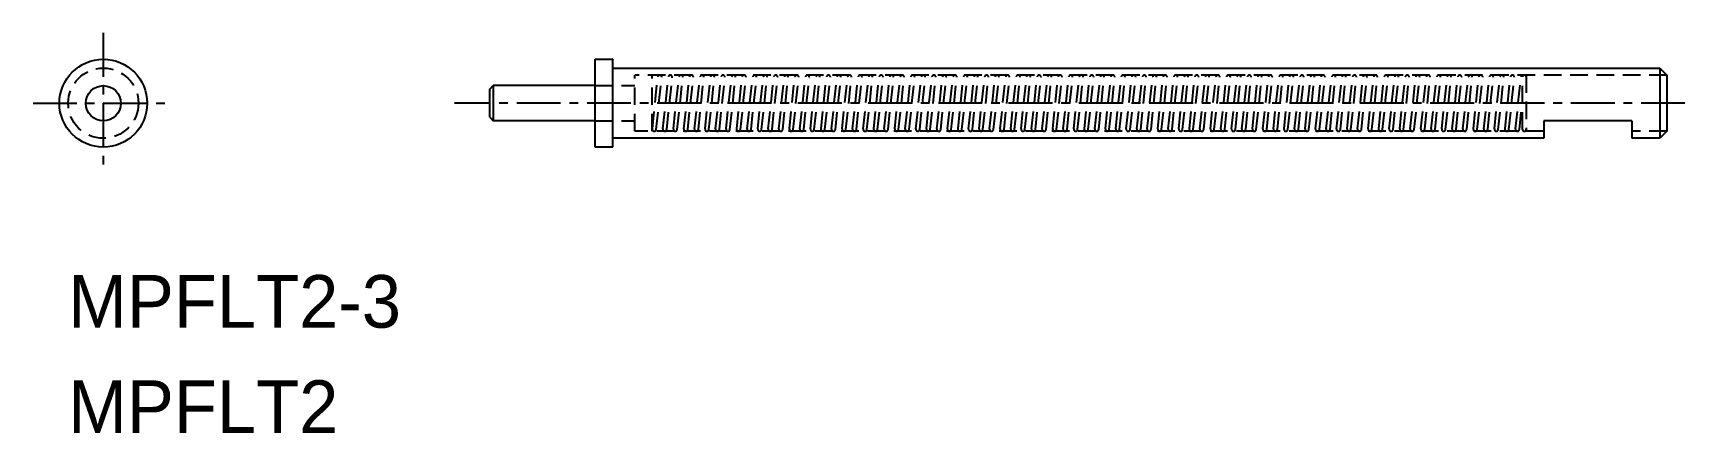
# Model space of a CAD drawing. Extents: x -6542.2 to -6495.2, y -149.3 to -137.9.
import ezdxf

# ---------------------------------------------------------------- set-up
doc = ezdxf.new("R2010")
doc.units = 0
doc.linetypes.add('CENTER', pattern=[2, 1.25, -0.25, 0.25, -0.25])
doc.linetypes.add('DASHED', pattern=[0.75, 0.5, -0.25])
doc.layers.get('0').update_dxf_attribs({"linetype": 'CONTINUOUS'})
doc.layers.add('CENTER', color=1, linetype='CENTER')

msp = doc.modelspace()

# ---------------------------------------------------------------- linework, layer by layer
at = {"color": 7, "linetype": 'CONTINUOUS'}
for p, q in [((-6526.246, -138.673), (-6525.746, -138.673)), ((-6526.246, -141.173), (-6526.246, -138.673)), ((-6525.746, -141.173), (-6525.746, -138.673)), ((-6525.746, -138.923), (-6495.946, -138.923)), ((-6495.946, -138.923), (-6495.746, -139.123)), ((-6495.946, -138.923), (-6495.946, -140.923)), ((-6495.746, -139.123), (-6495.746, -140.723)), ((-6529.246, -139.523), (-6529.146, -139.423)), ((-6529.246, -140.323), (-6529.246, -139.523)), ((-6526.246, -139.423), (-6529.146, -139.423)), ((-6529.146, -139.423), (-6529.146, -140.423)), ((-6529.246, -140.323), (-6529.146, -140.423)), ((-6526.246, -140.423), (-6529.146, -140.423)), ((-6499.246, -140.423), (-6499.246, -140.923)), ((-6496.746, -140.423), (-6499.246, -140.423)), ((-6496.746, -140.423), (-6496.746, -140.923)), ((-6499.246, -140.923), (-6525.746, -140.923)), ((-6495.946, -140.923), (-6496.746, -140.923)), ((-6495.746, -140.723), (-6495.946, -140.923)), ((-6525.746, -141.173), (-6526.246, -141.173))]:
    msp.add_line(p, q, dxfattribs=at)
at = {"color": 3, "linetype": 'DASHED'}
for p, q in [((-6525.121, -140.723), (-6525.121, -139.123)), ((-6495.746, -139.123), (-6525.121, -139.123)), ((-6524.621, -140.723), (-6524.621, -139.123)), ((-6522.819, -140.653), (-6522.661, -139.163)), ((-6522.219, -140.653), (-6522.062, -139.167)), ((-6521.919, -140.653), (-6521.762, -139.168)), ((-6521.619, -140.653), (-6521.462, -139.168)), ((-6521.319, -140.653), (-6521.161, -139.163)), ((-6521.019, -140.653), (-6520.862, -139.167)), ((-6520.719, -140.653), (-6520.562, -139.168)), ((-6499.746, -139.123), (-6499.746, -140.723)), ((-6526.246, -139.423), (-6525.121, -139.423)), ((-6524.619, -140.653), (-6524.462, -139.17)), ((-6524.51, -140.673), (-6524.351, -139.175)), ((-6524.319, -140.653), (-6524.162, -139.17)), ((-6524.21, -140.673), (-6524.054, -139.197)), ((-6524.019, -140.653), (-6523.863, -139.173)), ((-6523.91, -140.673), (-6523.751, -139.178)), ((-6523.719, -140.653), (-6523.563, -139.172)), ((-6523.61, -140.673), (-6523.451, -139.178)), ((-6523.419, -140.653), (-6523.262, -139.17)), ((-6523.31, -140.673), (-6523.151, -139.179)), ((-6523.119, -140.653), (-6522.963, -139.176)), ((-6523.01, -140.673), (-6522.851, -139.18)), ((-6522.71, -140.673), (-6522.552, -139.181)), ((-6522.519, -140.653), (-6522.362, -139.17)), ((-6522.41, -140.673), (-6522.251, -139.178)), ((-6522.11, -140.673), (-6521.951, -139.178)), ((-6521.81, -140.673), (-6521.651, -139.178)), ((-6521.51, -140.673), (-6521.351, -139.178)), ((-6521.21, -140.673), (-6521.052, -139.181)), ((-6520.91, -140.673), (-6520.751, -139.178)), ((-6520.61, -140.673), (-6520.451, -139.178)), ((-6520.419, -140.653), (-6520.262, -139.17)), ((-6520.31, -140.673), (-6520.151, -139.178)), ((-6520.119, -140.653), (-6519.962, -139.17)), ((-6520.01, -140.673), (-6519.851, -139.178)), ((-6519.819, -140.653), (-6519.662, -139.17)), ((-6519.71, -140.673), (-6519.551, -139.178)), ((-6519.519, -140.653), (-6519.362, -139.17)), ((-6519.41, -140.673), (-6519.251, -139.178)), ((-6519.219, -140.653), (-6519.062, -139.17)), ((-6519.11, -140.673), (-6518.951, -139.178)), ((-6518.919, -140.653), (-6518.762, -139.17)), ((-6518.81, -140.673), (-6518.651, -139.178)), ((-6518.619, -140.653), (-6518.462, -139.17)), ((-6518.51, -140.673), (-6518.351, -139.178)), ((-6518.319, -140.653), (-6518.162, -139.17)), ((-6518.21, -140.673), (-6518.051, -139.178)), ((-6518.019, -140.653), (-6517.862, -139.17)), ((-6517.91, -140.673), (-6517.751, -139.178)), ((-6517.719, -140.653), (-6517.562, -139.17)), ((-6517.61, -140.673), (-6517.451, -139.178)), ((-6517.419, -140.653), (-6517.262, -139.17)), ((-6517.31, -140.673), (-6517.151, -139.178)), ((-6517.119, -140.653), (-6516.962, -139.17)), ((-6517.01, -140.673), (-6516.851, -139.178)), ((-6516.819, -140.653), (-6516.662, -139.17)), ((-6516.71, -140.673), (-6516.551, -139.178)), ((-6516.519, -140.653), (-6516.362, -139.17)), ((-6516.41, -140.673), (-6516.251, -139.178)), ((-6516.219, -140.653), (-6516.062, -139.17)), ((-6516.11, -140.673), (-6515.951, -139.178)), ((-6515.919, -140.653), (-6515.762, -139.17)), ((-6515.81, -140.673), (-6515.651, -139.178)), ((-6515.619, -140.653), (-6515.462, -139.17)), ((-6515.51, -140.673), (-6515.351, -139.178)), ((-6515.319, -140.653), (-6515.162, -139.17)), ((-6515.21, -140.673), (-6515.051, -139.178)), ((-6515.019, -140.653), (-6514.862, -139.17)), ((-6514.91, -140.673), (-6514.751, -139.178)), ((-6514.719, -140.653), (-6514.562, -139.17)), ((-6514.61, -140.673), (-6514.451, -139.178)), ((-6514.419, -140.653), (-6514.262, -139.17)), ((-6514.31, -140.673), (-6514.151, -139.178)), ((-6514.124, -140.653), (-6513.968, -139.173)), ((-6514.015, -140.673), (-6513.857, -139.178)), ((-6513.824, -140.653), (-6513.668, -139.17)), ((-6513.715, -140.673), (-6513.557, -139.178)), ((-6513.524, -140.653), (-6513.368, -139.17)), ((-6513.415, -140.673), (-6513.257, -139.178)), ((-6513.224, -140.653), (-6513.068, -139.17)), ((-6513.115, -140.673), (-6512.957, -139.178)), ((-6512.924, -140.653), (-6512.768, -139.17)), ((-6512.815, -140.673), (-6512.657, -139.178)), ((-6512.624, -140.653), (-6512.468, -139.17)), ((-6512.515, -140.673), (-6512.357, -139.178)), ((-6512.324, -140.653), (-6512.168, -139.17)), ((-6512.215, -140.673), (-6512.057, -139.178)), ((-6512.024, -140.653), (-6511.868, -139.17)), ((-6511.915, -140.673), (-6511.757, -139.178)), ((-6511.724, -140.653), (-6511.568, -139.17)), ((-6511.615, -140.673), (-6511.457, -139.178)), ((-6511.43, -140.653), (-6511.274, -139.173)), ((-6511.32, -140.673), (-6511.162, -139.178)), ((-6511.13, -140.653), (-6510.974, -139.173)), ((-6511.02, -140.673), (-6510.862, -139.178)), ((-6510.83, -140.653), (-6510.673, -139.17)), ((-6510.72, -140.673), (-6510.562, -139.178)), ((-6510.535, -140.653), (-6510.379, -139.173)), ((-6510.426, -140.673), (-6510.268, -139.178)), ((-6510.235, -140.653), (-6510.079, -139.17)), ((-6510.126, -140.673), (-6509.968, -139.178)), ((-6509.935, -140.653), (-6509.779, -139.17)), ((-6509.826, -140.673), (-6509.668, -139.178)), ((-6509.635, -140.653), (-6509.479, -139.17)), ((-6509.526, -140.673), (-6509.368, -139.178)), ((-6509.335, -140.653), (-6509.179, -139.17)), ((-6509.226, -140.673), (-6509.068, -139.178)), ((-6509.035, -140.653), (-6508.879, -139.17)), ((-6508.926, -140.673), (-6508.768, -139.178)), ((-6508.735, -140.653), (-6508.579, -139.17)), ((-6508.626, -140.673), (-6508.468, -139.178)), ((-6508.435, -140.653), (-6508.279, -139.17)), ((-6508.326, -140.673), (-6508.168, -139.178)), ((-6508.135, -140.653), (-6507.979, -139.17)), ((-6508.026, -140.673), (-6507.868, -139.178)), ((-6507.841, -140.653), (-6507.685, -139.173)), ((-6507.731, -140.673), (-6507.573, -139.178)), ((-6507.541, -140.653), (-6507.385, -139.173)), ((-6507.431, -140.673), (-6507.273, -139.178)), ((-6507.241, -140.653), (-6507.084, -139.17)), ((-6507.131, -140.673), (-6506.973, -139.178)), ((-6506.941, -140.653), (-6506.784, -139.17)), ((-6506.831, -140.673), (-6506.673, -139.178)), ((-6506.641, -140.653), (-6506.484, -139.17)), ((-6506.531, -140.673), (-6506.373, -139.178)), ((-6506.341, -140.653), (-6506.184, -139.17)), ((-6506.231, -140.673), (-6506.073, -139.178)), ((-6506.041, -140.653), (-6505.884, -139.17)), ((-6505.931, -140.673), (-6505.773, -139.178)), ((-6505.741, -140.653), (-6505.584, -139.17)), ((-6505.631, -140.673), (-6505.473, -139.178)), ((-6505.441, -140.653), (-6505.284, -139.17)), ((-6505.331, -140.673), (-6505.173, -139.178)), ((-6505.146, -140.653), (-6504.99, -139.173)), ((-6505.037, -140.673), (-6504.879, -139.178)), ((-6504.846, -140.653), (-6504.69, -139.173)), ((-6504.737, -140.673), (-6504.579, -139.178)), ((-6504.546, -140.653), (-6504.39, -139.17)), ((-6504.437, -140.673), (-6504.279, -139.178)), ((-6504.246, -140.653), (-6504.09, -139.17)), ((-6504.137, -140.673), (-6503.979, -139.178)), ((-6503.946, -140.653), (-6503.79, -139.17)), ((-6503.837, -140.673), (-6503.679, -139.178)), ((-6503.646, -140.653), (-6503.49, -139.17)), ((-6503.537, -140.673), (-6503.379, -139.178)), ((-6503.346, -140.653), (-6503.19, -139.17)), ((-6503.237, -140.673), (-6503.079, -139.178)), ((-6503.046, -140.653), (-6502.89, -139.17)), ((-6502.937, -140.673), (-6502.779, -139.178)), ((-6502.746, -140.653), (-6502.59, -139.17)), ((-6502.637, -140.673), (-6502.479, -139.178)), ((-6502.451, -140.653), (-6502.296, -139.173)), ((-6502.342, -140.673), (-6502.184, -139.178)), ((-6502.151, -140.653), (-6501.996, -139.173)), ((-6502.042, -140.673), (-6501.884, -139.178)), ((-6501.851, -140.653), (-6501.696, -139.173)), ((-6501.742, -140.673), (-6501.584, -139.178)), ((-6501.551, -140.653), (-6501.396, -139.173)), ((-6501.442, -140.673), (-6501.284, -139.178)), ((-6501.251, -140.653), (-6501.096, -139.173)), ((-6501.142, -140.673), (-6500.984, -139.178)), ((-6500.951, -140.653), (-6500.796, -139.173)), ((-6500.842, -140.673), (-6500.684, -139.178)), ((-6500.651, -140.653), (-6500.496, -139.173)), ((-6500.542, -140.673), (-6500.384, -139.178)), ((-6500.351, -140.653), (-6500.196, -139.173)), ((-6500.242, -140.673), (-6500.084, -139.178)), ((-6500.051, -140.653), (-6499.896, -139.173)), ((-6499.857, -140.674), (-6499.857, -139.176)), ((-6499.942, -140.673), (-6499.857, -139.864)), ((-6526.246, -140.423), (-6525.121, -140.423)), ((-6499.246, -140.723), (-6525.121, -140.723)), ((-6495.746, -140.723), (-6496.746, -140.723))]:
    msp.add_line(p, q, dxfattribs=at)
at = {"color": 7, "linetype": 'CONTINUOUS'}
for radius in [1.25, 0.5]:
    msp.add_circle((-6540.246, -139.923), radius, dxfattribs=at)
at = {"color": 3, "linetype": 'DASHED'}
msp.add_circle((-6540.246, -139.923), 1, dxfattribs=at)
for centre, radius, start, end in [((-6524.407, -139.179), 0.056, 4.4468, 173.3709), ((-6524.107, -139.179), 0.056, 340.8681, 173.3709), ((-6523.807, -139.179), 0.056, 1.046, 173.3709), ((-6523.507, -139.179), 0.056, 358.227, 172.308), ((-6523.207, -139.179), 0.056, 0.2928, 173.3709), ((-6522.907, -139.179), 0.056, 359.6772, 176.5695), ((-6522.608, -139.179), 0.056, 358.195, 163.5374), ((-6522.307, -139.179), 0.056, 1.0459, 173.3709), ((-6522.007, -139.179), 0.056, 0.7612, 167.576), ((-6521.707, -139.179), 0.056, 1.046, 168.5491), ((-6521.407, -139.179), 0.056, 1.046, 168.5491), ((-6521.108, -139.179), 0.056, 357.9325, 163.2901), ((-6520.807, -139.179), 0.056, 1.0461, 167.6256), ((-6520.507, -139.179), 0.056, 1.046, 168.5491), ((-6520.207, -139.179), 0.056, 1.3315, 170.96), ((-6519.907, -139.179), 0.056, 1.3315, 170.96), ((-6519.607, -139.179), 0.056, 1.3315, 170.96), ((-6519.307, -139.179), 0.056, 1.3315, 170.96), ((-6519.007, -139.179), 0.056, 1.3315, 170.96), ((-6518.707, -139.179), 0.056, 1.3315, 170.96), ((-6518.407, -139.179), 0.056, 1.3315, 170.96), ((-6518.107, -139.179), 0.056, 1.3315, 170.96), ((-6517.807, -139.179), 0.056, 1.3315, 170.96), ((-6517.507, -139.179), 0.056, 1.3315, 170.96), ((-6517.207, -139.179), 0.056, 1.3315, 170.96), ((-6516.907, -139.179), 0.056, 1.3315, 170.96), ((-6516.607, -139.179), 0.056, 1.3315, 170.96), ((-6516.307, -139.179), 0.056, 1.3315, 170.96), ((-6516.007, -139.179), 0.056, 1.3315, 170.96), ((-6515.707, -139.179), 0.056, 1.3315, 170.96), ((-6515.407, -139.179), 0.056, 1.3315, 170.96), ((-6515.107, -139.179), 0.056, 1.3315, 170.96), ((-6514.807, -139.179), 0.056, 1.3315, 170.96), ((-6514.507, -139.179), 0.056, 1.3315, 170.96), ((-6514.207, -139.179), 0.056, 1.3315, 170.96), ((-6513.913, -139.179), 0.056, 358.227, 173.3709), ((-6513.613, -139.179), 0.056, 1.3315, 170.96), ((-6513.313, -139.179), 0.056, 1.3315, 170.96), ((-6513.013, -139.179), 0.056, 1.3315, 170.96), ((-6512.713, -139.179), 0.056, 1.3315, 170.96), ((-6512.413, -139.179), 0.056, 1.3315, 170.96), ((-6512.113, -139.179), 0.056, 1.3315, 170.96), ((-6511.813, -139.179), 0.056, 1.3315, 170.96), ((-6511.513, -139.179), 0.056, 1.3315, 170.96), ((-6511.218, -139.179), 0.056, 358.227, 173.3709), ((-6510.918, -139.179), 0.056, 358.227, 173.3709), ((-6510.618, -139.179), 0.056, 1.3315, 170.96), ((-6510.324, -139.179), 0.056, 358.227, 173.3709), ((-6510.024, -139.179), 0.056, 1.3315, 170.96), ((-6509.724, -139.179), 0.056, 1.3315, 170.96), ((-6509.424, -139.179), 0.056, 1.3315, 170.96), ((-6509.124, -139.179), 0.056, 1.3315, 170.96), ((-6508.824, -139.179), 0.056, 1.3315, 170.96), ((-6508.524, -139.179), 0.056, 1.3315, 170.96), ((-6508.224, -139.179), 0.056, 1.3315, 170.96), ((-6507.924, -139.179), 0.056, 1.3315, 170.96), ((-6507.629, -139.179), 0.056, 358.227, 173.3709), ((-6507.329, -139.179), 0.056, 358.227, 173.3709), ((-6507.029, -139.179), 0.056, 1.3315, 170.96), ((-6506.729, -139.179), 0.056, 1.3315, 170.96), ((-6506.429, -139.179), 0.056, 1.3315, 170.96), ((-6506.129, -139.179), 0.056, 1.3315, 170.96), ((-6505.829, -139.179), 0.056, 1.3315, 170.96), ((-6505.529, -139.179), 0.056, 1.3315, 170.96), ((-6505.229, -139.179), 0.056, 1.3315, 170.96), ((-6504.934, -139.179), 0.056, 358.227, 173.3709), ((-6504.634, -139.179), 0.056, 358.227, 173.3709), ((-6504.334, -139.179), 0.056, 1.3315, 170.96), ((-6504.034, -139.179), 0.056, 1.3315, 170.96), ((-6503.734, -139.179), 0.056, 1.3315, 170.96), ((-6503.434, -139.179), 0.056, 1.3315, 170.96), ((-6503.134, -139.179), 0.056, 1.3315, 170.96), ((-6502.834, -139.179), 0.056, 1.3315, 170.96), ((-6502.534, -139.179), 0.056, 1.3315, 170.96), ((-6502.24, -139.179), 0.056, 358.227, 173.3709), ((-6501.94, -139.179), 0.056, 358.227, 173.3709), ((-6501.64, -139.179), 0.056, 358.227, 173.3709), ((-6501.34, -139.179), 0.056, 358.227, 173.3709), ((-6501.04, -139.179), 0.056, 358.227, 173.3709), ((-6500.74, -139.179), 0.056, 358.227, 173.3709), ((-6500.44, -139.179), 0.056, 358.227, 173.3709), ((-6500.14, -139.179), 0.056, 358.227, 173.3709), ((-6499.84, -139.179), 0.056, 69.3544, 173.3709), ((-6499.801, -139.179), 0.0557, 6.3779, 177.2819), ((-6524.565, -140.668), 0.0557, 164.828, 354.6385), ((-6524.265, -140.668), 0.0557, 164.828, 354.6385), ((-6523.965, -140.668), 0.0557, 164.828, 354.6385), ((-6523.665, -140.668), 0.0557, 164.828, 354.6385), ((-6523.365, -140.668), 0.0557, 164.828, 354.6385), ((-6523.065, -140.668), 0.0557, 164.828, 354.6385), ((-6522.765, -140.668), 0.0557, 164.828, 354.6385), ((-6522.465, -140.668), 0.0557, 164.828, 354.6385), ((-6522.165, -140.668), 0.0557, 164.828, 354.6385), ((-6521.865, -140.668), 0.0557, 164.828, 354.6385), ((-6521.565, -140.668), 0.0557, 164.828, 354.6385), ((-6521.265, -140.668), 0.0557, 164.828, 354.6385), ((-6520.965, -140.668), 0.0557, 164.828, 354.6385), ((-6520.665, -140.668), 0.0557, 164.828, 354.6385), ((-6520.365, -140.668), 0.0557, 164.828, 354.6385), ((-6520.065, -140.668), 0.0557, 164.828, 354.6385), ((-6519.765, -140.668), 0.0557, 164.828, 354.6385), ((-6519.465, -140.668), 0.0557, 164.828, 354.6385), ((-6519.165, -140.668), 0.0557, 164.828, 354.6385), ((-6518.865, -140.668), 0.0557, 164.828, 354.6385), ((-6518.565, -140.668), 0.0557, 164.828, 354.6385), ((-6518.265, -140.668), 0.0557, 164.828, 354.6385), ((-6517.965, -140.668), 0.0557, 164.828, 354.6385), ((-6517.665, -140.668), 0.0557, 164.828, 354.6385), ((-6517.365, -140.668), 0.0557, 164.828, 354.6385), ((-6517.065, -140.668), 0.0557, 164.828, 354.6385), ((-6516.765, -140.668), 0.0557, 164.828, 354.6385), ((-6516.465, -140.668), 0.0557, 164.828, 354.6385), ((-6516.165, -140.668), 0.0557, 164.828, 354.6385), ((-6515.865, -140.668), 0.0557, 164.828, 354.6385), ((-6515.565, -140.668), 0.0557, 164.828, 354.6385), ((-6515.265, -140.668), 0.0557, 164.828, 354.6385), ((-6514.965, -140.668), 0.0557, 164.828, 354.6385), ((-6514.665, -140.668), 0.0557, 164.828, 354.6385), ((-6514.365, -140.668), 0.0557, 164.828, 354.6385), ((-6514.07, -140.668), 0.0557, 164.828, 354.6385), ((-6513.77, -140.668), 0.0557, 164.828, 354.6385), ((-6513.47, -140.668), 0.0557, 164.828, 354.6385), ((-6513.17, -140.668), 0.0557, 164.828, 354.6385), ((-6512.87, -140.668), 0.0557, 164.828, 354.6385), ((-6512.57, -140.668), 0.0557, 164.828, 354.6385), ((-6512.27, -140.668), 0.0557, 164.828, 354.6385), ((-6511.97, -140.668), 0.0557, 164.828, 354.6385), ((-6511.67, -140.668), 0.0557, 164.828, 354.6385), ((-6511.376, -140.668), 0.0557, 164.828, 354.6385), ((-6511.076, -140.668), 0.0557, 164.828, 354.6385), ((-6510.776, -140.668), 0.0557, 164.828, 354.6385), ((-6510.481, -140.667), 0.0557, 164.828, 354.6385), ((-6510.181, -140.668), 0.0557, 164.828, 354.6385), ((-6509.881, -140.668), 0.0557, 164.828, 354.6385), ((-6509.581, -140.668), 0.0557, 164.828, 354.6385), ((-6509.281, -140.668), 0.0557, 164.828, 354.6385), ((-6508.981, -140.668), 0.0557, 164.828, 354.6385), ((-6508.681, -140.668), 0.0557, 164.828, 354.6385), ((-6508.381, -140.668), 0.0557, 164.828, 354.6385), ((-6508.081, -140.668), 0.0557, 164.828, 354.6385), ((-6507.787, -140.667), 0.0557, 164.828, 354.6385), ((-6507.487, -140.667), 0.0557, 164.828, 354.6385), ((-6507.187, -140.668), 0.0557, 164.828, 354.6385), ((-6506.887, -140.668), 0.0557, 164.828, 354.6385), ((-6506.587, -140.668), 0.0557, 164.828, 354.6385), ((-6506.287, -140.668), 0.0557, 164.828, 354.6385), ((-6505.987, -140.668), 0.0557, 164.828, 354.6385), ((-6505.687, -140.668), 0.0557, 164.828, 354.6385), ((-6505.387, -140.668), 0.0557, 164.828, 354.6385), ((-6505.092, -140.667), 0.0557, 164.828, 354.6385), ((-6504.792, -140.667), 0.0557, 164.828, 354.6385), ((-6504.492, -140.668), 0.0557, 164.828, 354.6385), ((-6504.192, -140.668), 0.0557, 164.828, 354.6385), ((-6503.892, -140.668), 0.0557, 164.828, 354.6385), ((-6503.592, -140.668), 0.0557, 164.828, 354.6385), ((-6503.292, -140.668), 0.0557, 164.828, 354.6385), ((-6502.992, -140.668), 0.0557, 164.828, 354.6385), ((-6502.692, -140.668), 0.0557, 164.828, 354.6385), ((-6502.398, -140.667), 0.0557, 164.828, 354.6385), ((-6502.098, -140.667), 0.0557, 164.828, 354.6385), ((-6501.798, -140.667), 0.0557, 164.828, 354.6385), ((-6501.498, -140.667), 0.0557, 164.828, 354.6385), ((-6501.198, -140.667), 0.0557, 164.828, 354.6385), ((-6500.898, -140.667), 0.0557, 164.828, 354.6385), ((-6500.598, -140.667), 0.0557, 164.828, 354.6385), ((-6500.298, -140.667), 0.0557, 164.828, 354.6385), ((-6499.998, -140.667), 0.0557, 164.828, 354.6385), ((-6499.801, -140.668), 0.0557, 173.868, 3.6785)]:
    msp.add_arc(centre, radius, start, end, dxfattribs=at)
at = {"layer": 'CENTER', "color": 1, "linetype": 'CENTER'}
for p, q in [((-6540.246, -137.923), (-6540.246, -141.923)), ((-6542.246, -139.923), (-6538.246, -139.923)), ((-6495.229, -139.923), (-6530.246, -139.923))]:
    msp.add_line(p, q, dxfattribs=at)

# ---------------------------------------------------------------- texts
at = {"color": 7, "linetype": 'CONTINUOUS'}
for s, p in [('MPFLT2-3', (-6541.246, -146.318)), ('MPFLT2', (-6541.246, -149.318))]:
    msp.add_text(s, height=1.5, dxfattribs=at).set_placement(p)

doc.saveas('drawing.dxf')
